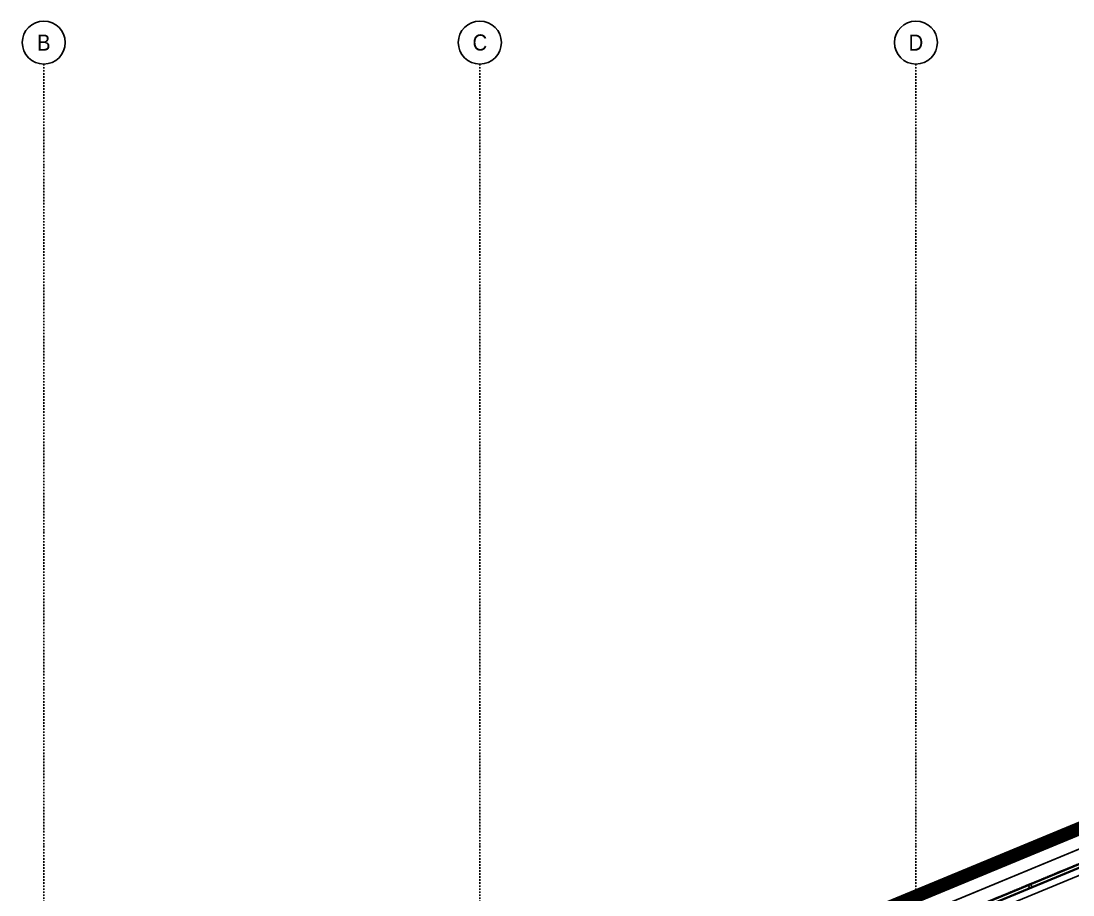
# Model space of a CAD drawing. Header units: millimetres. Extents: x -3035503 to 19821, y 792 to 235380.
# Drawn here: x -2974228 to -2954687, y 198214 to 214452 of the extents above; entities that cross this region are included whole.
import ezdxf

# ---------------------------------------------------------------- set-up
doc = ezdxf.new("R2010")
doc.units = ezdxf.units.MM
doc.linetypes.add('DA2', pattern=[0.45, 0.3, -0.15])
doc.linetypes.add('DD4', pattern=[0.8, 0.4, -0.2, 0, -0.2])
for name, color, linetype in [('ARCH_O-06-CO', 8, 'DD4'), ('ARCH_Z-02-CO', 252, 'Continuous'), ('ARCH_Z-02-DA', 252, 'DA2'), ('E-04-CO', 3, 'Continuous')]:
    doc.layers.add(name, color=color, linetype=linetype)
doc.styles.add('4np_fit_out$0$A_ARIAL', font='arial.ttf', dxfattribs={"width": 0.9})

# ---------------------------------------------------------------- blocks, each defined once
blk = doc.blocks.new('4np_fit_out$0$WINDOW PROFILE')
blk.add_lwpolyline([(-20483, 175), (-20389, 175), (-20389, 163), (-20414, 163), (-20414, 111), (-20389, 111), (-20389, 100), (-20483, 100), (-20483, 111), (-20458, 111), (-20458, 163), (-20483, 163)], close=True)

msp = doc.modelspace()

# ---------------------------------------------------------------- linework, layer by layer
at = {"layer": 'ARCH_O-06-CO', "linetype": 'DD4', "ltscale": 70}
for points in [[(-2973805, 213652), (-2973805, 174539)], [(-2965705, 213652), (-2965705, 174539)], [(-2957605, 213652), (-2957605, 174539)]]:
    msp.add_lwpolyline(points, dxfattribs=at)
at = {"layer": 'ARCH_O-06-CO', "linetype": 'ByBlock', "ltscale": 100}
for centre in [(-2973805, 214052), (-2965705, 214052), (-2957605, 214052)]:
    msp.add_circle(centre, 400, dxfattribs=at)
at = {"layer": 'ARCH_Z-02-CO', "color": 251}
msp.add_line((-2943451, 203674), (-2965036, 194734), dxfattribs=at)
at = {"layer": 'ARCH_Z-02-CO'}
for p, q in [((-2943391, 203429), (-2964905, 194517)), ((-2943387, 203418), (-2964900, 194507)), ((-2943237, 203276), (-2964906, 194301)), ((-2943367, 203370), (-2964880, 194459)), ((-2943363, 203359), (-2964876, 194448))]:
    msp.add_line(p, q, dxfattribs=at)
for points in [[(-2943451, 203674), (-2967590, 193676), (-2968030, 194738), (-2967240, 195066, 1.000014), (-2968388, 197837), (-2972337, 196201, 1.000007), (-2971189, 193430), (-2970399, 193757), (-2969959, 192694), (-2972482, 191649), (-2972463, 191603, 0.822431), (-2969755, 177836), (-2938705, 177836, 0.199191), (-2933644, 179935, -0.414842), (-2924866, 179935, 0.199191), (-2919805, 177836), (-2899555, 177836, 0.820672), (-2895380, 198824), (-2895408, 198836), (-2895388, 198882), (-2925205, 211232), (-2940736, 204799)], [(-2974681, 189912), (-2973625, 190778), (-2972431, 191416), (-2972392, 191432), (-2972482, 191649), (-2969959, 192694), (-2970399, 193757), (-2971189, 193430, -1), (-2972337, 196201), (-2968388, 197837, -1.00001), (-2967240, 195066), (-2968030, 194738), (-2967590, 193676), (-2943451, 203674)]]:
    msp.add_lwpolyline(points, format="xyb", dxfattribs=at)
at = {"layer": 'ARCH_Z-02-DA', "color": 251, "ltscale": 25}
msp.add_line((-2943314, 203461), (-2964982, 194485), dxfattribs=at)
at = {"layer": 'E-04-CO', "color": 240, "linetype": 'DA2', "ltscale": 150, "true_color": 0xf9063f, "const_width": 250}
msp.add_lwpolyline([(-2937437, 206544), (-2935255, 201277), (-2935255, 194935), (-2940805, 194935), (-2940805, 192936), (-2942280, 192936), (-2942280, 189712), (-2948780, 189709), (-2948780, 186957), (-2966980, 186960), (-2969578, 193230)], close=True, dxfattribs=at)

# ---------------------------------------------------------------- block references
at = {"layer": 'ARCH_Z-02-CO', "xscale": -1, "rotation": 202.4999950974986}
msp.add_blockref('4np_fit_out$0$WINDOW PROFILE', (-2936655, 206327), dxfattribs=at)

# ---------------------------------------------------------------- texts
at = {"layer": 'ARCH_O-06-CO', "linetype": 'ByBlock', "ltscale": 100, "char_height": 300, "width": 670.19, "attachment_point": 5, "rotation": 360, "style": '4np_fit_out$0$A_ARIAL'}
for s, insert in [('B', (-2973805, 214052)), ('{\\fArial|b0|i0|c238|p34;C}', (-2965705, 214052)), ('{\\fArial|b0|i0|c238|p34;D}', (-2957605, 214052))]:
    msp.add_mtext(s, dxfattribs=dict(at, insert=insert))

doc.saveas('drawing.dxf')
